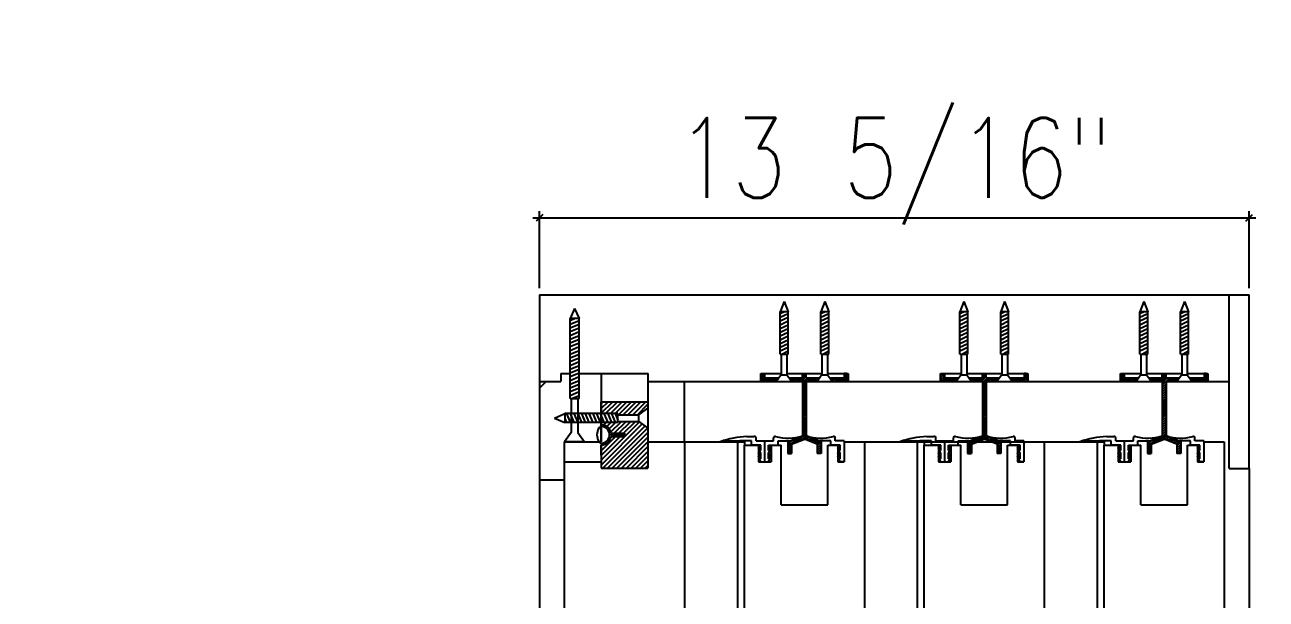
# Model space of a CAD drawing. Header units: inches. Extents: x 1985 to 11287, y 379 to 3234.
# Drawn here: x 7293.21 to 7316.5, y 1526.64 to 1537.42 of the extents above; entities that cross this region are included whole.
import ezdxf

# ---------------------------------------------------------------- set-up
doc = ezdxf.new("R2010")
doc.units = ezdxf.units.IN
doc.header["$MEASUREMENT"] = 0
doc.layers.get('0').update_dxf_attribs({"linetype": 'CONTINUOUS'})
doc.layers.get('Defpoints').update_dxf_attribs({"linetype": 'CONTINUOUS'})
for name, color, linetype in [('hardware 99', 94, 'CONTINUOUS'), ('hatch 99', 1, 'CONTINUOUS'), ('weatherstripping 99', 5, 'CONTINUOUS'), ('wood detail 99', 7, 'CONTINUOUS')]:
    doc.layers.add(name, color=color, linetype=linetype)
doc.styles.get("Standard").update_dxf_attribs({"font": 'txt.shx', "width": 0.8})
doc.dimstyles.new('Elevation', dxfattribs={"dimscale": 2, "dimtxt": 0.75, "dimasz": 0.0625, "dimexe": 0.0625, "dimexo": 0.0625, "dimgap": 0.0625, "dimtad": 1, "dimdec": 5, "dimzin": 0, "dimdsep": 46, "dimlunit": 5, "dimtxsty": 'Standard', "dimblk1": 'OBLIQUE', "dimblk2": 'OBLIQUE', "dimsah": 1, "dimcen": 2, "dimdle": 0.0625, "dimclrd": 1, "dimclre": 1, "dimadec": 1, "dimazin": 0, "dimtfac": 0.375, "dimtdec": 5, "dimtmove": 0, "dimatfit": 3, "dimldrblk": 'OBLIQUE', "dimfxl": 1, "dimfrac": 2, "dimtolj": 1, "dimtzin": 0, "dimarcsym": 0})

# ---------------------------------------------------------------- blocks, each defined once
blk = doc.blocks.new('_OBLIQUE')
at = {"color": 0, "linetype": 'ByBlock'}
blk.add_line((-0.5, -0.5), (0.5, 0.5), dxfattribs=at)
blk = doc.blocks.new('*D165')
at = {"layer": 'Defpoints', "color": 0}
for p in [(7316.179, 1533.801), (7302.867, 1532.352), (7316.179, 1532.352)]:
    blk.add_point(p, dxfattribs=at)
at = {"layer": 'wood detail 99', "color": 1, "lineweight": -2}
for p, q in [((7302.867, 1532.477), (7302.867, 1533.926)), ((7316.179, 1532.477), (7316.179, 1533.926)), ((7302.742, 1533.801), (7316.304, 1533.801))]:
    blk.add_line(p, q, dxfattribs=at)
at = {"layer": 'wood detail 99', "color": 1, "lineweight": -2, "xscale": 0.125, "yscale": 0.125, "zscale": 0.125, "rotation": 180}
blk.add_blockref('_OBLIQUE', (7302.867, 1533.801), dxfattribs=at)
at = {"layer": 'wood detail 99', "color": 1, "lineweight": -2, "xscale": 0.125, "yscale": 0.125, "zscale": 0.125}
blk.add_blockref('_OBLIQUE', (7316.179, 1533.801), dxfattribs=at)
at = {"layer": 'wood detail 99', "color": 0, "insert": (7309.523, 1534.676), "char_height": 1.5, "attachment_point": 5}
blk.add_mtext('\\A1;13 5/16"', dxfattribs=at)
blk = doc.blocks.new('*D167')
at = {"layer": 'Defpoints', "color": 0}
for p in [(7365.412, 1559.165), (7335.455, 1503.481), (7204.665, 1497.57), (7336.866, 1497.57), (7336.866, 1497.57)]:
    blk.add_point(p, dxfattribs=at)
at = {"layer": 'wood detail 99', "color": 1, "lineweight": -2}
blk.add_arc((7336.866, 1497.57), 6.078, 65.1346, 180, dxfattribs=at)
at = {"layer": 'wood detail 99', "color": 1, "lineweight": -2, "xscale": 0.125, "yscale": 0.125, "zscale": 0.125}
for p, rotation in [((7339.421, 1503.084), 335.1346450684126), ((7330.788, 1497.57), 270.000000000004)]:
    blk.add_blockref('_OBLIQUE', p, dxfattribs=dict(at, rotation=rotation))
at = {"layer": 'wood detail 99', "color": 0, "insert": (7333.123, 1503.429), "char_height": 1.5, "attachment_point": 5, "rotation": 32.5673}
blk.add_mtext('\\A1;114.9°"', dxfattribs=at)

msp = doc.modelspace()

# ---------------------------------------------------------------- hatches: boundary and pattern name
at = {"layer": 'hardware 99'}
h = msp.add_hatch(dxfattribs=at)
h.set_pattern_fill('ANSI31', color=256, scale=0.25, style=0)
h.set_pattern_definition([(45, (7651.740737, -441.527987), (-0.0220970869, 0.0220970869), [])])
h.paths.add_polyline_path([(7307.308655, 1530.726703), (7307.361597, 1530.798703), (7307.087567, 1530.798703), (7307.087567, 1530.880703), (7307.047567, 1530.880703), (7307.015567, 1530.848703), (7307.015567, 1530.726703)])
h.paths.add_polyline_path([(7307.544538, 1530.798703), (7307.597479, 1530.726703), (7307.799567, 1530.726703), (7307.799567, 1529.711703), (7307.559771, 1529.613703), (7307.523067, 1529.598703), (7307.523067, 1529.378703), (7307.595067, 1529.378703), (7307.595067, 1529.550348), (7307.835567, 1529.648635), (7308.076067, 1529.550348), (7308.076067, 1529.378703), (7308.148067, 1529.378703), (7308.148067, 1529.598703), (7307.871567, 1529.711703), (7307.871567, 1530.726703), (7308.073655, 1530.726703), (7308.126597, 1530.798703), (7307.871567, 1530.798703), (7307.871567, 1530.880703), (7307.799567, 1530.880703), (7307.799567, 1530.798703)])
h.paths.add_polyline_path([(7308.309538, 1530.798703), (7308.362479, 1530.726703), (7308.655567, 1530.726703), (7308.655567, 1530.848703), (7308.623567, 1530.880703), (7308.583567, 1530.880703), (7308.583567, 1530.798703)])
h = msp.add_hatch(dxfattribs=at)
h.set_pattern_fill('ANSI31', color=256, scale=0.25, style=0)
h.set_pattern_definition([(45, (7655.11574, -441.527987), (-0.0220970869, 0.0220970869), [])])
h.paths.add_polyline_path([(7310.683657, 1530.726703), (7310.736598, 1530.798703), (7310.462569, 1530.798703), (7310.462569, 1530.880703), (7310.422569, 1530.880703), (7310.390569, 1530.848703), (7310.390569, 1530.726703)])
h.paths.add_polyline_path([(7310.91954, 1530.798703), (7310.972481, 1530.726703), (7311.174569, 1530.726703), (7311.174569, 1529.711703), (7310.934773, 1529.613703), (7310.898069, 1529.598703), (7310.898069, 1529.378703), (7310.970069, 1529.378703), (7310.970069, 1529.550348), (7311.210569, 1529.648635), (7311.451069, 1529.550348), (7311.451069, 1529.378703), (7311.523069, 1529.378703), (7311.523069, 1529.598703), (7311.246569, 1529.711703), (7311.246569, 1530.726703), (7311.448657, 1530.726703), (7311.501598, 1530.798703), (7311.246569, 1530.798703), (7311.246569, 1530.880703), (7311.174569, 1530.880703), (7311.174569, 1530.798703)])
h.paths.add_polyline_path([(7311.68454, 1530.798703), (7311.737481, 1530.726703), (7312.030569, 1530.726703), (7312.030569, 1530.848703), (7311.998569, 1530.880703), (7311.958569, 1530.880703), (7311.958569, 1530.798703)])
h = msp.add_hatch(dxfattribs=at)
h.set_pattern_fill('ANSI31', color=256, scale=0.25, style=0)
h.set_pattern_definition([(45, (7658.490742, -441.527987), (-0.0220970869, 0.0220970869), [])])
h.paths.add_polyline_path([(7314.058661, 1530.726703), (7314.111602, 1530.798703), (7313.837573, 1530.798703), (7313.837573, 1530.880703), (7313.797573, 1530.880703), (7313.765573, 1530.848703), (7313.765573, 1530.726703)])
h.paths.add_polyline_path([(7314.294543, 1530.798703), (7314.347484, 1530.726703), (7314.549573, 1530.726703), (7314.549573, 1529.711703), (7314.309776, 1529.613703), (7314.273073, 1529.598703), (7314.273073, 1529.378703), (7314.345073, 1529.378703), (7314.345073, 1529.550348), (7314.585573, 1529.648635), (7314.826073, 1529.550348), (7314.826073, 1529.378703), (7314.898073, 1529.378703), (7314.898073, 1529.598703), (7314.621573, 1529.711703), (7314.621573, 1530.726703), (7314.823661, 1530.726703), (7314.876602, 1530.798703), (7314.621573, 1530.798703), (7314.621573, 1530.880703), (7314.549573, 1530.880703), (7314.549573, 1530.798703)])
h.paths.add_polyline_path([(7315.059543, 1530.798703), (7315.112484, 1530.726703), (7315.405573, 1530.726703), (7315.405573, 1530.848703), (7315.373573, 1530.880703), (7315.333573, 1530.880703), (7315.333573, 1530.798703)])
at = {"layer": 'hatch 99'}
h = msp.add_hatch(dxfattribs=at)
h.set_pattern_fill('ANSI31', color=256, scale=0.5, style=0)
h.set_pattern_definition([(45, (7825.371427, 98.629365), (-0.0441941738, 0.0441941738), [])])
h.paths.add_polyline_path([(7304.898065, 1530.348703), (7304.023065, 1530.348703), (7304.023065, 1530.127592), (7304.335565, 1530.127592), (7304.335565, 1530.105092), (7304.728065, 1530.105092), (7304.898065, 1530.230092)])
h.paths.add_polyline_path([(7304.898065, 1529.855092), (7304.728065, 1529.980092), (7304.335565, 1529.980092), (7304.335565, 1529.957592), (7304.023065, 1529.957592), (7304.023065, 1529.914683, -0.365977382), (7304.207943, 1529.758433), (7304.460565, 1529.758433), (7304.460565, 1529.695933), (7304.207943, 1529.695933, -0.365977382), (7304.023065, 1529.539683), (7304.023065, 1529.101703), (7304.898065, 1529.101703), (7304.898065, 1529.598703)])

# ---------------------------------------------------------------- linework, layer by layer
at = {"layer": 'hardware 99'}
for p, q in [((7307.453067, 1532.226703), (7307.378067, 1532.036703)), ((7307.453067, 1532.226703), (7307.528067, 1532.036703)), ((7308.218067, 1532.226703), (7308.143067, 1532.036703)), ((7308.218067, 1532.226703), (7308.293067, 1532.036703)), ((7310.828069, 1532.226703), (7310.753069, 1532.036703)), ((7310.828069, 1532.226703), (7310.903069, 1532.036703)), ((7311.593069, 1532.226703), (7311.518069, 1532.036703)), ((7311.593069, 1532.226703), (7311.668069, 1532.036703)), ((7314.203073, 1532.226703), (7314.128073, 1532.036703)), ((7314.203073, 1532.226703), (7314.278073, 1532.036703)), ((7314.968073, 1532.226703), (7314.893073, 1532.036703)), ((7314.968073, 1532.226703), (7315.043073, 1532.036703)), ((7303.523065, 1532.098703), (7303.438065, 1531.908703)), ((7303.523065, 1532.098703), (7303.608065, 1531.908703)), ((7307.378067, 1531.244203), (7307.378067, 1532.036703)), ((7307.528067, 1532.036703), (7307.378067, 1532.036703)), ((7307.458831, 1532.036703), (7307.378067, 1531.998789)), ((7307.528067, 1531.998789), (7307.378067, 1531.928373)), ((7307.528067, 1531.244203), (7307.528067, 1532.036703)), ((7308.143067, 1531.244203), (7308.143067, 1532.036703)), ((7308.293067, 1532.036703), (7308.143067, 1532.036703)), ((7308.223831, 1532.036703), (7308.143067, 1531.998789)), ((7308.293067, 1531.998789), (7308.143067, 1531.928373)), ((7308.293067, 1531.244203), (7308.293067, 1532.036703)), ((7310.753069, 1531.244203), (7310.753069, 1532.036703)), ((7310.903069, 1532.036703), (7310.753069, 1532.036703)), ((7310.833833, 1532.036703), (7310.753069, 1531.998789)), ((7310.903069, 1531.998789), (7310.753069, 1531.928373)), ((7310.903069, 1531.244203), (7310.903069, 1532.036703)), ((7311.518069, 1531.244203), (7311.518069, 1532.036703)), ((7311.668069, 1532.036703), (7311.518069, 1532.036703)), ((7311.598833, 1532.036703), (7311.518069, 1531.998789)), ((7311.668069, 1531.998789), (7311.518069, 1531.928373)), ((7311.668069, 1531.244203), (7311.668069, 1532.036703)), ((7314.128073, 1531.244203), (7314.128073, 1532.036703)), ((7314.278073, 1532.036703), (7314.128073, 1532.036703)), ((7314.208837, 1532.036703), (7314.128073, 1531.998789)), ((7314.278073, 1531.998789), (7314.128073, 1531.928373)), ((7314.278073, 1531.244203), (7314.278073, 1532.036703)), ((7314.893073, 1531.244203), (7314.893073, 1532.036703)), ((7315.043073, 1532.036703), (7314.893073, 1532.036703)), ((7314.973837, 1532.036703), (7314.893073, 1531.998789)), ((7315.043073, 1531.998789), (7314.893073, 1531.928373)), ((7315.043073, 1531.244203), (7315.043073, 1532.036703)), ((7303.438065, 1530.411203), (7303.438065, 1531.908703)), ((7303.608065, 1531.908703), (7303.438065, 1531.908703)), ((7303.531619, 1531.908703), (7303.438065, 1531.869952)), ((7303.608065, 1531.869952), (7303.438065, 1531.799536)), ((7303.608065, 1531.799536), (7303.438065, 1531.72912)), ((7303.608065, 1531.72912), (7303.438065, 1531.658703)), ((7303.608065, 1530.411203), (7303.608065, 1531.908703)), ((7307.528067, 1531.928373), (7307.378067, 1531.857957)), ((7307.528067, 1531.857957), (7307.378067, 1531.78754)), ((7307.528067, 1531.78754), (7307.378067, 1531.717124)), ((7307.528067, 1531.717124), (7307.378067, 1531.646708)), ((7308.293067, 1531.928373), (7308.143067, 1531.857957)), ((7308.293067, 1531.857957), (7308.143067, 1531.78754)), ((7308.293067, 1531.78754), (7308.143067, 1531.717124)), ((7308.293067, 1531.717124), (7308.143067, 1531.646708)), ((7310.903069, 1531.928373), (7310.753069, 1531.857957)), ((7310.903069, 1531.857957), (7310.753069, 1531.78754)), ((7310.903069, 1531.78754), (7310.753069, 1531.717124)), ((7310.903069, 1531.717124), (7310.753069, 1531.646708)), ((7311.668069, 1531.928373), (7311.518069, 1531.857957)), ((7311.668069, 1531.857957), (7311.518069, 1531.78754)), ((7311.668069, 1531.78754), (7311.518069, 1531.717124)), ((7311.668069, 1531.717124), (7311.518069, 1531.646708)), ((7314.278073, 1531.928373), (7314.128073, 1531.857957)), ((7314.278073, 1531.857957), (7314.128073, 1531.78754)), ((7314.278073, 1531.78754), (7314.128073, 1531.717124)), ((7314.278073, 1531.717124), (7314.128073, 1531.646708)), ((7315.043073, 1531.928373), (7314.893073, 1531.857957)), ((7315.043073, 1531.857957), (7314.893073, 1531.78754)), ((7315.043073, 1531.78754), (7314.893073, 1531.717124)), ((7315.043073, 1531.717124), (7314.893073, 1531.646708)), ((7303.608065, 1531.658703), (7303.438065, 1531.588287)), ((7303.608065, 1531.588287), (7303.438065, 1531.517871)), ((7303.608065, 1531.517871), (7303.438065, 1531.447454)), ((7307.528067, 1531.646708), (7307.378067, 1531.576291)), ((7307.528067, 1531.576291), (7307.378067, 1531.505875)), ((7307.528067, 1531.505875), (7307.378067, 1531.435459)), ((7308.293067, 1531.646708), (7308.143067, 1531.576291)), ((7308.293067, 1531.576291), (7308.143067, 1531.505875)), ((7308.293067, 1531.505875), (7308.143067, 1531.435459)), ((7310.903069, 1531.646708), (7310.753069, 1531.576291)), ((7310.903069, 1531.576291), (7310.753069, 1531.505875)), ((7310.903069, 1531.505875), (7310.753069, 1531.435459)), ((7311.668069, 1531.646708), (7311.518069, 1531.576291)), ((7311.668069, 1531.576291), (7311.518069, 1531.505875)), ((7311.668069, 1531.505875), (7311.518069, 1531.435459)), ((7314.278073, 1531.646708), (7314.128073, 1531.576291)), ((7314.278073, 1531.576291), (7314.128073, 1531.505875)), ((7314.278073, 1531.505875), (7314.128073, 1531.435459)), ((7315.043073, 1531.646708), (7314.893073, 1531.576291)), ((7315.043073, 1531.576291), (7314.893073, 1531.505875)), ((7315.043073, 1531.505875), (7314.893073, 1531.435459)), ((7303.608065, 1531.447454), (7303.438065, 1531.377038)), ((7303.608065, 1531.377038), (7303.438065, 1531.306622)), ((7303.608065, 1531.306622), (7303.438065, 1531.236205)), ((7307.528067, 1531.435459), (7307.378067, 1531.365042)), ((7307.528067, 1531.365042), (7307.378067, 1531.294626)), ((7307.528067, 1531.294626), (7307.426336, 1531.244203)), ((7308.293067, 1531.435459), (7308.143067, 1531.365042)), ((7308.293067, 1531.365042), (7308.143067, 1531.294626)), ((7308.293067, 1531.294626), (7308.191336, 1531.244203)), ((7310.903069, 1531.435459), (7310.753069, 1531.365042)), ((7310.903069, 1531.365042), (7310.753069, 1531.294626)), ((7310.903069, 1531.294626), (7310.801338, 1531.244203)), ((7311.668069, 1531.435459), (7311.518069, 1531.365042)), ((7311.668069, 1531.365042), (7311.518069, 1531.294626)), ((7311.668069, 1531.294626), (7311.566338, 1531.244203)), ((7314.278073, 1531.435459), (7314.128073, 1531.365042)), ((7314.278073, 1531.365042), (7314.128073, 1531.294626)), ((7314.278073, 1531.294626), (7314.176341, 1531.244203)), ((7315.043073, 1531.435459), (7314.893073, 1531.365042)), ((7315.043073, 1531.365042), (7314.893073, 1531.294626)), ((7315.043073, 1531.294626), (7314.941341, 1531.244203)), ((7303.608065, 1531.236205), (7303.438065, 1531.165789)), ((7303.608065, 1531.165789), (7303.438065, 1531.095373)), ((7303.608065, 1531.095373), (7303.438065, 1531.024957)), ((7303.608065, 1531.024957), (7303.438065, 1530.95454)), ((7307.378067, 1531.244203), (7307.528067, 1531.244203)), ((7307.400567, 1531.244203), (7307.400567, 1530.851703)), ((7307.505567, 1531.244203), (7307.505567, 1530.851703)), ((7308.143067, 1531.244203), (7308.293067, 1531.244203)), ((7308.165567, 1531.244203), (7308.165567, 1530.851703)), ((7308.270567, 1531.244203), (7308.270567, 1530.851703)), ((7310.753069, 1531.244203), (7310.903069, 1531.244203)), ((7310.775569, 1531.244203), (7310.775569, 1530.851703)), ((7310.880569, 1531.244203), (7310.880569, 1530.851703)), ((7311.518069, 1531.244203), (7311.668069, 1531.244203)), ((7311.540569, 1531.244203), (7311.540569, 1530.851703)), ((7311.645569, 1531.244203), (7311.645569, 1530.851703)), ((7314.128073, 1531.244203), (7314.278073, 1531.244203)), ((7314.150573, 1531.244203), (7314.150573, 1530.851703)), ((7314.255573, 1531.244203), (7314.255573, 1530.851703)), ((7314.893073, 1531.244203), (7315.043073, 1531.244203)), ((7314.915573, 1531.244203), (7314.915573, 1530.851703)), ((7315.020573, 1531.244203), (7315.020573, 1530.851703)), ((7303.608065, 1530.95454), (7303.438065, 1530.884124)), ((7303.608065, 1530.884124), (7303.438065, 1530.813708)), ((7303.608065, 1530.813708), (7303.438065, 1530.743291)), ((7307.015567, 1530.848703), (7307.047567, 1530.880703)), ((7307.015567, 1530.848703), (7307.015567, 1530.726703)), ((7307.047567, 1530.880703), (7307.087567, 1530.880703)), ((7307.087567, 1530.880703), (7307.087567, 1530.798703)), ((7307.087567, 1530.798703), (7307.361597, 1530.798703)), ((7307.400567, 1530.851703), (7307.308655, 1530.726703)), ((7307.400567, 1530.851703), (7307.505567, 1530.851703)), ((7307.505567, 1530.851703), (7307.597479, 1530.726703)), ((7307.544538, 1530.798703), (7307.799567, 1530.798703)), ((7307.799567, 1530.798703), (7307.799567, 1530.880703)), ((7307.799567, 1530.880703), (7307.871567, 1530.880703)), ((7307.871567, 1530.798703), (7307.871567, 1530.880703)), ((7307.871567, 1530.798703), (7308.126597, 1530.798703)), ((7308.165567, 1530.851703), (7308.073655, 1530.726703)), ((7308.165567, 1530.851703), (7308.270567, 1530.851703)), ((7308.270567, 1530.851703), (7308.362479, 1530.726703)), ((7308.309538, 1530.798703), (7308.583567, 1530.798703)), ((7308.623567, 1530.880703), (7308.583567, 1530.880703)), ((7308.583567, 1530.880703), (7308.583567, 1530.798703)), ((7308.655567, 1530.848703), (7308.623567, 1530.880703)), ((7308.655567, 1530.726703), (7308.655567, 1530.848703)), ((7310.390569, 1530.848703), (7310.422569, 1530.880703)), ((7310.390569, 1530.848703), (7310.390569, 1530.726703)), ((7310.422569, 1530.880703), (7310.462569, 1530.880703)), ((7310.462569, 1530.880703), (7310.462569, 1530.798703)), ((7310.462569, 1530.798703), (7310.736598, 1530.798703)), ((7310.775569, 1530.851703), (7310.683657, 1530.726703)), ((7310.775569, 1530.851703), (7310.880569, 1530.851703)), ((7310.880569, 1530.851703), (7310.972481, 1530.726703)), ((7310.91954, 1530.798703), (7311.174569, 1530.798703)), ((7311.174569, 1530.798703), (7311.174569, 1530.880703)), ((7311.174569, 1530.880703), (7311.246569, 1530.880703)), ((7311.246569, 1530.798703), (7311.246569, 1530.880703)), ((7311.246569, 1530.798703), (7311.501598, 1530.798703)), ((7311.540569, 1530.851703), (7311.448657, 1530.726703)), ((7311.540569, 1530.851703), (7311.645569, 1530.851703)), ((7311.645569, 1530.851703), (7311.737481, 1530.726703)), ((7311.68454, 1530.798703), (7311.958569, 1530.798703)), ((7311.998569, 1530.880703), (7311.958569, 1530.880703)), ((7311.958569, 1530.880703), (7311.958569, 1530.798703)), ((7312.030569, 1530.848703), (7311.998569, 1530.880703)), ((7312.030569, 1530.726703), (7312.030569, 1530.848703)), ((7313.765573, 1530.848703), (7313.797573, 1530.880703)), ((7313.765573, 1530.848703), (7313.765573, 1530.726703)), ((7313.797573, 1530.880703), (7313.837573, 1530.880703)), ((7313.837573, 1530.880703), (7313.837573, 1530.798703)), ((7313.837573, 1530.798703), (7314.111602, 1530.798703)), ((7314.150573, 1530.851703), (7314.058661, 1530.726703)), ((7314.150573, 1530.851703), (7314.255573, 1530.851703)), ((7314.255573, 1530.851703), (7314.347484, 1530.726703)), ((7314.294543, 1530.798703), (7314.549573, 1530.798703)), ((7314.549573, 1530.798703), (7314.549573, 1530.880703)), ((7314.549573, 1530.880703), (7314.621573, 1530.880703)), ((7314.621573, 1530.798703), (7314.621573, 1530.880703)), ((7314.621573, 1530.798703), (7314.876602, 1530.798703)), ((7314.915573, 1530.851703), (7314.823661, 1530.726703)), ((7314.915573, 1530.851703), (7315.020573, 1530.851703)), ((7315.020573, 1530.851703), (7315.112484, 1530.726703)), ((7315.059543, 1530.798703), (7315.333573, 1530.798703)), ((7315.373573, 1530.880703), (7315.333573, 1530.880703)), ((7315.333573, 1530.880703), (7315.333573, 1530.798703)), ((7315.405573, 1530.848703), (7315.373573, 1530.880703)), ((7315.405573, 1530.726703), (7315.405573, 1530.848703)), ((7303.608065, 1530.743291), (7303.438065, 1530.672875)), ((7303.608065, 1530.672875), (7303.438065, 1530.602459)), ((7303.608065, 1530.602459), (7303.438065, 1530.532042)), ((7307.015567, 1530.726703), (7307.799567, 1530.726703)), ((7307.308655, 1530.726703), (7307.597479, 1530.726703)), ((7307.799567, 1530.726703), (7307.799567, 1529.711703)), ((7307.871567, 1530.726703), (7308.655567, 1530.726703)), ((7307.871567, 1530.726703), (7307.871567, 1529.711703)), ((7308.073655, 1530.726703), (7308.362479, 1530.726703)), ((7310.390569, 1530.726703), (7311.174569, 1530.726703)), ((7310.683657, 1530.726703), (7310.972481, 1530.726703)), ((7311.174569, 1530.726703), (7311.174569, 1529.711703)), ((7311.246569, 1530.726703), (7312.030569, 1530.726703)), ((7311.246569, 1530.726703), (7311.246569, 1529.711703)), ((7311.448657, 1530.726703), (7311.737481, 1530.726703)), ((7313.765573, 1530.726703), (7314.549573, 1530.726703)), ((7314.058661, 1530.726703), (7314.347484, 1530.726703)), ((7314.549573, 1530.726703), (7314.549573, 1529.711703)), ((7314.621573, 1530.726703), (7315.405573, 1530.726703)), ((7314.621573, 1530.726703), (7314.621573, 1529.711703)), ((7314.823661, 1530.726703), (7315.112484, 1530.726703)), ((7303.608065, 1530.532042), (7303.438065, 1530.461626)), ((7303.438065, 1530.411203), (7303.608065, 1530.411203)), ((7303.460565, 1530.411203), (7303.460565, 1529.768703)), ((7303.608065, 1530.461626), (7303.486334, 1530.411203)), ((7303.585565, 1530.411203), (7303.585565, 1529.768703)), ((7303.148065, 1530.042592), (7303.338065, 1530.127592)), ((7304.335565, 1530.127592), (7303.338065, 1530.127592)), ((7303.338065, 1530.127592), (7303.338065, 1529.957592)), ((7303.369731, 1530.127592), (7303.440147, 1529.957592)), ((7303.440147, 1530.127592), (7303.510563, 1529.957592)), ((7303.510563, 1530.127592), (7303.58098, 1529.957592)), ((7303.58098, 1530.127592), (7303.651396, 1529.957592)), ((7303.651396, 1530.127592), (7303.721812, 1529.957592)), ((7303.721812, 1530.127592), (7303.792228, 1529.957592)), ((7303.792228, 1530.127592), (7303.862645, 1529.957592)), ((7303.862645, 1530.127592), (7303.933061, 1529.957592)), ((7303.933061, 1530.127592), (7304.003477, 1529.957592)), ((7304.003477, 1530.127592), (7304.073894, 1529.957592)), ((7304.073894, 1530.127592), (7304.14431, 1529.957592)), ((7304.14431, 1530.127592), (7304.214726, 1529.957592)), ((7304.214726, 1530.127592), (7304.285143, 1529.957592)), ((7304.285143, 1530.127592), (7304.335565, 1530.00586)), ((7304.335565, 1529.957592), (7304.335565, 1530.127592)), ((7304.335565, 1530.105092), (7304.728065, 1530.105092)), ((7304.728065, 1530.105092), (7304.898065, 1530.230092)), ((7304.728065, 1529.980092), (7304.728065, 1530.105092)), ((7304.898065, 1530.230092), (7304.898065, 1529.855092)), ((7303.148065, 1530.042592), (7303.338065, 1529.957592)), ((7303.338065, 1530.034038), (7303.369731, 1529.957592)), ((7304.335565, 1529.957592), (7303.338065, 1529.957592)), ((7304.335565, 1529.980092), (7304.728065, 1529.980092)), ((7304.728065, 1529.980092), (7304.898065, 1529.855092)), ((7303.460565, 1529.768703), (7303.335565, 1529.598703)), ((7303.585565, 1529.768703), (7303.710565, 1529.598703)), ((7307.523067, 1529.598703), (7307.799567, 1529.711703)), ((7307.595067, 1529.550348), (7307.835567, 1529.648635)), ((7308.076067, 1529.550348), (7307.835567, 1529.648635)), ((7308.148067, 1529.598703), (7307.871567, 1529.711703)), ((7310.898069, 1529.598703), (7311.174569, 1529.711703)), ((7310.970069, 1529.550348), (7311.210569, 1529.648635)), ((7311.451069, 1529.550348), (7311.210569, 1529.648635)), ((7311.523069, 1529.598703), (7311.246569, 1529.711703)), ((7314.273073, 1529.598703), (7314.549573, 1529.711703)), ((7314.345073, 1529.550348), (7314.585573, 1529.648635)), ((7314.826073, 1529.550348), (7314.585573, 1529.648635)), ((7314.898073, 1529.598703), (7314.621573, 1529.711703)), ((7303.710565, 1529.598703), (7303.335565, 1529.598703)), ((7307.523067, 1529.598703), (7307.523067, 1529.378703)), ((7307.595067, 1529.550348), (7307.595067, 1529.378703)), ((7308.076067, 1529.550348), (7308.076067, 1529.378703)), ((7308.148067, 1529.598703), (7308.148067, 1529.378703)), ((7310.898069, 1529.598703), (7310.898069, 1529.378703)), ((7310.970069, 1529.550348), (7310.970069, 1529.378703)), ((7311.451069, 1529.550348), (7311.451069, 1529.378703)), ((7311.523069, 1529.598703), (7311.523069, 1529.378703)), ((7314.273073, 1529.598703), (7314.273073, 1529.378703)), ((7314.345073, 1529.550348), (7314.345073, 1529.378703)), ((7314.826073, 1529.550348), (7314.826073, 1529.378703)), ((7314.898073, 1529.598703), (7314.898073, 1529.378703)), ((7307.523067, 1529.378703), (7307.595067, 1529.378703)), ((7308.148067, 1529.378703), (7308.076067, 1529.378703)), ((7310.898069, 1529.378703), (7310.970069, 1529.378703)), ((7311.523069, 1529.378703), (7311.451069, 1529.378703)), ((7314.273073, 1529.378703), (7314.345073, 1529.378703)), ((7314.898073, 1529.378703), (7314.826073, 1529.378703))]:
    msp.add_line(p, q, dxfattribs=at)
at = {"layer": 'weatherstripping 99'}
for p, q in [((7304.460565, 1529.727183), (7304.179315, 1529.727183)), ((7306.757422, 1529.696959), (7306.889422, 1529.696959)), ((7306.927567, 1529.613703), (7306.927567, 1529.672109)), ((7307.257567, 1529.613703), (7307.257567, 1529.668086)), ((7307.559771, 1529.613703), (7307.799567, 1529.711703)), ((7308.111364, 1529.613703), (7307.871567, 1529.711703)), ((7308.413567, 1529.613703), (7308.413567, 1529.668086)), ((7310.132424, 1529.696959), (7310.264424, 1529.696959)), ((7310.302569, 1529.613703), (7310.302569, 1529.672109)), ((7310.632569, 1529.613703), (7310.632569, 1529.668086)), ((7310.934773, 1529.613703), (7311.174569, 1529.711703)), ((7311.486365, 1529.613703), (7311.246569, 1529.711703)), ((7311.788569, 1529.613703), (7311.788569, 1529.668086)), ((7313.507427, 1529.696959), (7313.639427, 1529.696959)), ((7313.677573, 1529.613703), (7313.677573, 1529.672109)), ((7314.007573, 1529.613703), (7314.007573, 1529.668086)), ((7314.309776, 1529.613703), (7314.549573, 1529.711703)), ((7314.861369, 1529.613703), (7314.621573, 1529.711703)), ((7315.163573, 1529.613703), (7315.163573, 1529.668086)), ((7306.493364, 1529.613703), (7306.253567, 1529.598703)), ((7306.493364, 1529.613703), (7306.625364, 1529.613703)), ((7306.842567, 1529.613703), (7306.625364, 1529.613703)), ((7306.842567, 1529.536203), (7306.842567, 1529.613703)), ((7307.020567, 1529.536203), (7306.842567, 1529.536203)), ((7306.927567, 1529.613703), (7307.257567, 1529.613703)), ((7307.020567, 1529.432216), (7306.974567, 1529.536203)), ((7307.020567, 1529.379953), (7306.974567, 1529.491007)), ((7307.020567, 1529.275966), (7306.974567, 1529.38702)), ((7307.020567, 1529.432216), (7307.020567, 1529.536203)), ((7307.092567, 1529.223703), (7307.092567, 1529.613703)), ((7307.164567, 1529.432216), (7307.164567, 1529.536203)), ((7307.164567, 1529.432216), (7307.210567, 1529.536203)), ((7307.164567, 1529.536203), (7307.342567, 1529.536203)), ((7307.164567, 1529.379953), (7307.210567, 1529.491007)), ((7307.164567, 1529.275966), (7307.210567, 1529.38702)), ((7307.342567, 1529.536203), (7307.342567, 1529.613703)), ((7307.342567, 1529.613703), (7307.559771, 1529.613703)), ((7308.328567, 1529.613703), (7308.111364, 1529.613703)), ((7308.328567, 1529.536203), (7308.328567, 1529.613703)), ((7308.506567, 1529.536203), (7308.328567, 1529.536203)), ((7308.578567, 1529.613703), (7308.413567, 1529.613703)), ((7308.506567, 1529.432216), (7308.460567, 1529.536203)), ((7308.506567, 1529.379953), (7308.460567, 1529.491007)), ((7308.506567, 1529.275966), (7308.460567, 1529.38702)), ((7308.506567, 1529.432216), (7308.506567, 1529.536203)), ((7308.578567, 1529.613703), (7308.578567, 1529.223703)), ((7309.868365, 1529.613703), (7309.628569, 1529.598703)), ((7309.868365, 1529.613703), (7310.000365, 1529.613703)), ((7310.217569, 1529.613703), (7310.000365, 1529.613703)), ((7310.217569, 1529.536203), (7310.217569, 1529.613703)), ((7310.395569, 1529.536203), (7310.217569, 1529.536203)), ((7310.302569, 1529.613703), (7310.632569, 1529.613703)), ((7310.395569, 1529.432216), (7310.349569, 1529.536203)), ((7310.395569, 1529.379953), (7310.349569, 1529.491007)), ((7310.395569, 1529.275966), (7310.349569, 1529.38702)), ((7310.395569, 1529.432216), (7310.395569, 1529.536203)), ((7310.467569, 1529.223703), (7310.467569, 1529.613703)), ((7310.539569, 1529.432216), (7310.539569, 1529.536203)), ((7310.539569, 1529.432216), (7310.585569, 1529.536203)), ((7310.539569, 1529.536203), (7310.717569, 1529.536203)), ((7310.539569, 1529.379953), (7310.585569, 1529.491007)), ((7310.539569, 1529.275966), (7310.585569, 1529.38702)), ((7310.717569, 1529.536203), (7310.717569, 1529.613703)), ((7310.717569, 1529.613703), (7310.934773, 1529.613703)), ((7311.703569, 1529.613703), (7311.486365, 1529.613703)), ((7311.703569, 1529.536203), (7311.703569, 1529.613703)), ((7311.881569, 1529.536203), (7311.703569, 1529.536203)), ((7311.953569, 1529.613703), (7311.788569, 1529.613703)), ((7311.881569, 1529.432216), (7311.835569, 1529.536203)), ((7311.881569, 1529.379953), (7311.835569, 1529.491007)), ((7311.881569, 1529.275966), (7311.835569, 1529.38702)), ((7311.881569, 1529.432216), (7311.881569, 1529.536203)), ((7311.953569, 1529.613703), (7311.953569, 1529.223703)), ((7313.243369, 1529.613703), (7313.003573, 1529.598703)), ((7313.243369, 1529.613703), (7313.375369, 1529.613703)), ((7313.592573, 1529.613703), (7313.375369, 1529.613703)), ((7313.592573, 1529.536203), (7313.592573, 1529.613703)), ((7313.770573, 1529.536203), (7313.592573, 1529.536203)), ((7313.677573, 1529.613703), (7314.007573, 1529.613703)), ((7313.770573, 1529.432216), (7313.724573, 1529.536203)), ((7313.770573, 1529.379953), (7313.724573, 1529.491007)), ((7313.770573, 1529.275966), (7313.724573, 1529.38702)), ((7313.770573, 1529.432216), (7313.770573, 1529.536203)), ((7313.842573, 1529.223703), (7313.842573, 1529.613703)), ((7313.914573, 1529.432216), (7313.914573, 1529.536203)), ((7313.914573, 1529.432216), (7313.960573, 1529.536203)), ((7313.914573, 1529.536203), (7314.092573, 1529.536203)), ((7313.914573, 1529.379953), (7313.960573, 1529.491007)), ((7313.914573, 1529.275966), (7313.960573, 1529.38702)), ((7314.092573, 1529.536203), (7314.092573, 1529.613703)), ((7314.092573, 1529.613703), (7314.309776, 1529.613703)), ((7315.078573, 1529.613703), (7314.861369, 1529.613703)), ((7315.078573, 1529.536203), (7315.078573, 1529.613703)), ((7315.256573, 1529.536203), (7315.078573, 1529.536203)), ((7315.328573, 1529.613703), (7315.163573, 1529.613703)), ((7315.256573, 1529.432216), (7315.210573, 1529.536203)), ((7315.256573, 1529.379953), (7315.210573, 1529.491007)), ((7315.256573, 1529.275966), (7315.210573, 1529.38702)), ((7315.256573, 1529.432216), (7315.256573, 1529.536203)), ((7315.328573, 1529.613703), (7315.328573, 1529.223703)), ((7307.020567, 1529.223703), (7306.974567, 1529.334757)), ((7307.020567, 1529.275966), (7307.020567, 1529.379953)), ((7307.020567, 1529.223703), (7307.164567, 1529.223703)), ((7307.164567, 1529.275966), (7307.164567, 1529.379953)), ((7307.164567, 1529.223703), (7307.210567, 1529.334757)), ((7308.506567, 1529.223703), (7308.460567, 1529.334757)), ((7308.506567, 1529.275966), (7308.506567, 1529.379953)), ((7308.578567, 1529.223703), (7308.506567, 1529.223703)), ((7310.395569, 1529.223703), (7310.349569, 1529.334757)), ((7310.395569, 1529.275966), (7310.395569, 1529.379953)), ((7310.395569, 1529.223703), (7310.539569, 1529.223703)), ((7310.539569, 1529.275966), (7310.539569, 1529.379953)), ((7310.539569, 1529.223703), (7310.585569, 1529.334757)), ((7311.881569, 1529.223703), (7311.835569, 1529.334757)), ((7311.881569, 1529.275966), (7311.881569, 1529.379953)), ((7311.953569, 1529.223703), (7311.881569, 1529.223703)), ((7313.770573, 1529.223703), (7313.724573, 1529.334757)), ((7313.770573, 1529.275966), (7313.770573, 1529.379953)), ((7313.770573, 1529.223703), (7313.914573, 1529.223703)), ((7313.914573, 1529.275966), (7313.914573, 1529.379953)), ((7313.914573, 1529.223703), (7313.960573, 1529.334757)), ((7315.256573, 1529.223703), (7315.210573, 1529.334757)), ((7315.256573, 1529.275966), (7315.256573, 1529.379953)), ((7315.328573, 1529.223703), (7315.256573, 1529.223703))]:
    msp.add_line(p, q, dxfattribs=at)
for centre, radius, start, end in [((7304.192453, 1529.727183), 0.25, 150.0887142, 209.9112858), ((7304.029928, 1529.820682), 0.0625, 85.8019524, 150.0887142), ((7304.023065, 1529.727183), 0.15625, 274.1980476, 85.8019524), ((7306.858616, 1527.837023), 1.862687, 93.1142389, 108.9550309), ((7306.897567, 1529.668086), 0.03, 360, 105.7538936), ((7307.287567, 1529.668086), 0.03, 74.2461064, 180), ((7307.524158, 1530.506756), 0.841403, 254.2461064, 289.1062564), ((7308.146976, 1530.506756), 0.841403, 250.8937436, 285.7538936), ((7308.383567, 1529.668086), 0.03, 360, 105.7538936), ((7310.233618, 1527.837023), 1.862687, 93.1142389, 108.9550309), ((7310.272569, 1529.668086), 0.03, 360, 105.7538936), ((7310.662569, 1529.668086), 0.03, 74.2461064, 180), ((7310.89916, 1530.506756), 0.841403, 254.2461064, 289.1062564), ((7311.521978, 1530.506756), 0.841403, 250.8937436, 285.7538936), ((7311.758569, 1529.668086), 0.03, 360, 105.7538936), ((7313.608621, 1527.837023), 1.862687, 93.1142389, 108.9550309), ((7313.647573, 1529.668086), 0.03, 360, 105.7538936), ((7314.037573, 1529.668086), 0.03, 74.2461064, 180), ((7314.274164, 1530.506756), 0.841403, 254.2461064, 289.1062564), ((7314.896982, 1530.506756), 0.841403, 250.8937436, 285.7538936), ((7315.133573, 1529.668086), 0.03, 360, 105.7538936), ((7304.029928, 1529.633685), 0.0625, 209.9112858, 274.1980476)]:
    msp.add_arc(centre, radius, start, end, dxfattribs=at)
at = {"layer": 'wood detail 99'}
for p, q in [((7302.867315, 1532.351703), (7302.867315, 1509.630341)), ((7302.867315, 1532.351703), (7302.867315, 1528.880703)), ((7302.867315, 1532.351703), (7302.867315, 1524.656868)), ((7303.266065, 1530.880703), (7303.266065, 1530.726703)), ((7303.266065, 1530.880703), (7303.438065, 1530.880703)), ((7303.608065, 1530.880703), (7304.906065, 1530.880703)), ((7304.023065, 1530.880703), (7304.023065, 1529.598703)), ((7304.906065, 1530.726703), (7304.906065, 1530.880703)), ((7307.015567, 1530.726703), (7307.015567, 1530.880703)), ((7307.015567, 1530.880703), (7307.400567, 1530.880703)), ((7307.505567, 1530.880703), (7308.165567, 1530.880703)), ((7308.270567, 1530.880703), (7308.655567, 1530.880703)), ((7308.655567, 1530.880703), (7308.655567, 1530.726703)), ((7310.390569, 1530.726703), (7310.390569, 1530.880703)), ((7310.390569, 1530.880703), (7310.775569, 1530.880703)), ((7310.880569, 1530.880703), (7311.540569, 1530.880703)), ((7311.645569, 1530.880703), (7312.030569, 1530.880703)), ((7312.030569, 1530.880703), (7312.030569, 1530.726703)), ((7313.765573, 1530.726703), (7313.765573, 1530.880703)), ((7313.765573, 1530.880703), (7314.150573, 1530.880703)), ((7314.255573, 1530.880703), (7314.915573, 1530.880703)), ((7315.020573, 1530.880703), (7315.405573, 1530.880703)), ((7315.405573, 1530.880703), (7315.405573, 1530.726703)), ((7302.867315, 1530.601703), (7302.992315, 1530.726703)), ((7304.898065, 1530.726703), (7304.898065, 1530.348703)), ((7305.585565, 1529.598703), (7305.585565, 1530.726703)), ((7308.655567, 1530.726703), (7313.335573, 1530.726703)), ((7315.405573, 1530.726703), (7315.804323, 1530.726703)), ((7304.023065, 1530.348703), (7304.898065, 1530.348703)), ((7304.023065, 1529.598703), (7304.023065, 1530.348703)), ((7304.898065, 1530.348703), (7304.898065, 1529.598703)), ((7304.898065, 1530.348703), (7304.898065, 1530.348703)), ((7303.335565, 1526.030226), (7303.335565, 1529.598703)), ((7303.335565, 1529.598703), (7304.023065, 1529.598703)), ((7303.335565, 1526.030226), (7303.335565, 1529.536203)), ((7303.335565, 1526.030226), (7303.335565, 1529.536203)), ((7304.023065, 1529.348703), (7304.023065, 1529.539683)), ((7304.023065, 1529.539683), (7304.023065, 1529.101703)), ((7304.898065, 1529.598703), (7305.585565, 1529.598703)), ((7304.898065, 1529.598703), (7304.898065, 1529.101703)), ((7305.585565, 1529.598703), (7305.585565, 1526.351669)), ((7305.585565, 1529.598703), (7306.710567, 1529.598703)), ((7305.585565, 1529.536203), (7305.585565, 1526.351669)), ((7306.585567, 1510.731218), (7306.585567, 1529.598703)), ((7306.710567, 1529.598703), (7306.710567, 1529.536203)), ((7306.710567, 1526.030226), (7306.710567, 1529.536203)), ((7306.710567, 1526.030226), (7306.710567, 1529.536203)), ((7306.710567, 1529.536203), (7306.974567, 1529.536203)), ((7306.974567, 1529.536203), (7306.974567, 1529.223703)), ((7307.210567, 1529.536203), (7307.398067, 1529.536203)), ((7307.210567, 1529.536203), (7307.210567, 1529.223703)), ((7307.398067, 1528.411203), (7307.398067, 1529.536203)), ((7308.273067, 1529.536203), (7308.460567, 1529.536203)), ((7308.273067, 1528.411203), (7308.273067, 1529.536203)), ((7308.460567, 1529.536203), (7308.460567, 1529.223703)), ((7308.578567, 1529.598703), (7308.960567, 1529.598703)), ((7308.578567, 1529.598703), (7308.578567, 1529.223703)), ((7308.960567, 1529.598703), (7308.960567, 1526.351669)), ((7308.960567, 1529.598703), (7308.960567, 1526.351669)), ((7308.960567, 1529.598703), (7313.460573, 1529.598703)), ((7308.960567, 1529.598703), (7310.085569, 1529.598703)), ((7309.960569, 1510.731218), (7309.960569, 1529.598703)), ((7310.085569, 1529.598703), (7310.085569, 1529.536203)), ((7310.085569, 1526.030226), (7310.085569, 1529.536203)), ((7310.085569, 1526.030226), (7310.085569, 1529.536203)), ((7310.085569, 1529.536203), (7310.349569, 1529.536203)), ((7310.349569, 1529.536203), (7310.349569, 1529.223703)), ((7310.585569, 1529.536203), (7310.773069, 1529.536203)), ((7310.585569, 1529.536203), (7310.585569, 1529.223703)), ((7310.773069, 1528.411203), (7310.773069, 1529.536203)), ((7311.648069, 1529.536203), (7311.835569, 1529.536203)), ((7311.648069, 1528.411203), (7311.648069, 1529.536203)), ((7311.835569, 1529.536203), (7311.835569, 1529.223703)), ((7311.953569, 1529.598703), (7312.335569, 1529.598703)), ((7311.953569, 1529.598703), (7311.953569, 1529.223703)), ((7312.335569, 1529.598703), (7312.335569, 1526.351669)), ((7312.335569, 1529.598703), (7312.335569, 1526.351669)), ((7313.335573, 1510.731218), (7313.335573, 1529.598703)), ((7313.460573, 1529.598703), (7313.460573, 1529.536203)), ((7313.460573, 1526.030226), (7313.460573, 1529.536203)), ((7313.460573, 1526.030226), (7313.460573, 1529.536203)), ((7313.460573, 1529.536203), (7313.724573, 1529.536203)), ((7313.724573, 1529.536203), (7313.724573, 1529.223703)), ((7313.960573, 1529.536203), (7314.148073, 1529.536203)), ((7313.960573, 1529.536203), (7313.960573, 1529.223703)), ((7314.148073, 1528.411203), (7314.148073, 1529.536203)), ((7315.023073, 1529.536203), (7315.210573, 1529.536203)), ((7315.023073, 1528.411203), (7315.023073, 1529.536203)), ((7315.210573, 1529.536203), (7315.210573, 1529.223703)), ((7315.328573, 1529.598703), (7315.710573, 1529.598703)), ((7315.328573, 1529.598703), (7315.328573, 1529.223703)), ((7315.710573, 1529.598703), (7315.710573, 1526.351669)), ((7315.710573, 1529.598703), (7315.710573, 1526.351669)), ((7303.335565, 1529.223703), (7304.023065, 1529.223703)), ((7306.974567, 1529.223703), (7307.210567, 1529.223703)), ((7308.460567, 1529.223703), (7308.578567, 1529.223703)), ((7310.349569, 1529.223703), (7310.585569, 1529.223703)), ((7311.835569, 1529.223703), (7311.953569, 1529.223703)), ((7313.724573, 1529.223703), (7313.960573, 1529.223703)), ((7315.210573, 1529.223703), (7315.328573, 1529.223703)), ((7304.023065, 1529.101703), (7304.898065, 1529.101703)), ((7315.804323, 1529.098703), (7316.179323, 1529.098703)), ((7316.179323, 1529.098703), (7316.179323, 1510.731218)), ((7316.179323, 1529.098703), (7316.179323, 1524.656868)), ((7302.867315, 1528.880703), (7303.242315, 1528.880703)), ((7302.867315, 1528.880703), (7303.335565, 1528.880703)), ((7307.398067, 1528.411203), (7308.273067, 1528.411203)), ((7310.773069, 1528.411203), (7311.648069, 1528.411203)), ((7314.148073, 1528.411203), (7315.023073, 1528.411203))]:
    msp.add_line(p, q, dxfattribs=at)
at = {"layer": 'wood detail 99', "color": 0}
for p, q in [((7302.867315, 1532.351703), (7316.179323, 1532.351703)), ((7315.804323, 1529.098703), (7315.804323, 1532.351703)), ((7316.179323, 1529.098703), (7316.179323, 1532.351703)), ((7302.867315, 1530.726703), (7303.266065, 1530.726703)), ((7304.898065, 1530.726703), (7307.015567, 1530.726703)), ((7306.585567, 1530.726703), (7307.015567, 1530.726703)), ((7308.273067, 1530.726703), (7310.390569, 1530.726703)), ((7309.960569, 1530.726703), (7310.390569, 1530.726703)), ((7313.335573, 1530.726703), (7313.765573, 1530.726703))]:
    msp.add_line(p, q, dxfattribs=at)
at = {"layer": 'wood detail 99', "color": 7}
for p, q in [((7304.207943, 1529.758433), (7304.460565, 1529.758433)), ((7304.207943, 1529.695933), (7304.460565, 1529.695933)), ((7304.460565, 1529.758433), (7304.460565, 1529.695933))]:
    msp.add_line(p, q, dxfattribs=at)
for start, end in [(9.5940682, 90), (270, 350.4059318)]:
    msp.add_arc((7304.023065, 1529.727183), 0.1875, start, end, dxfattribs=at)

# ---------------------------------------------------------------- dimensions: what is measured, and where the dimension line sits
at = {"layer": 'wood detail 99'}
dim = msp.add_angular_dim_2l(base=(7335.454757, 1503.481429), line1=((7336.865606, 1497.569877), (7365.411686, 1559.16464)), line2=((7336.865606, 1497.569877), (7204.665013, 1497.569877)), dimstyle='Elevation', override={"dimpost": '"'}, dxfattribs=at)
dim.commit()
dim.dimension.update_dxf_attribs({"geometry": '*D167', "text_midpoint": (7333.123101, 1503.429228)})
dim = msp.add_linear_dim(base=(7316.179323, 1533.800831), p1=(7302.867315, 1532.351703), p2=(7316.179323, 1532.351703), dimstyle='Elevation', override={"dimpost": '"'}, dxfattribs=at)
dim.commit()
dim.dimension.update_dxf_attribs({"geometry": '*D165', "text_midpoint": (7309.523319, 1534.675831)})

doc.saveas('drawing.dxf')
